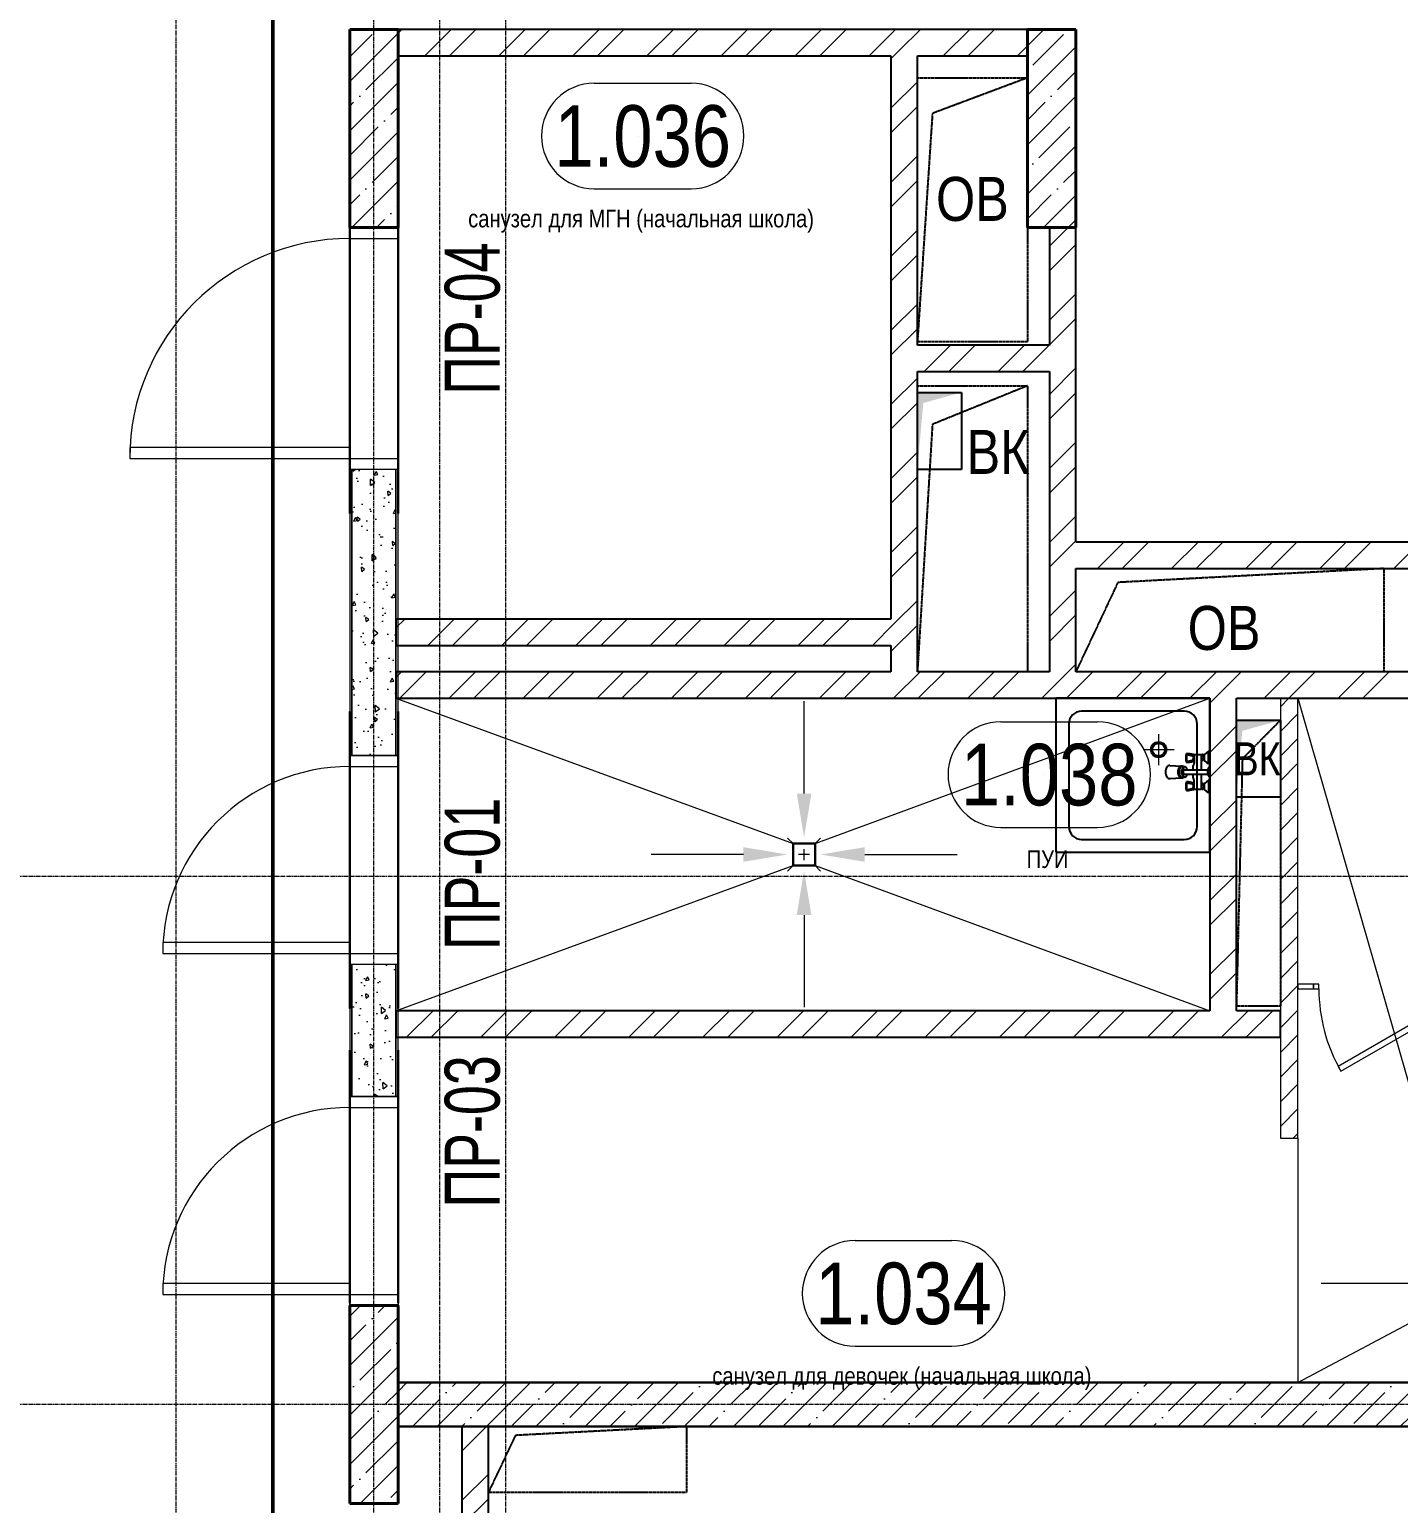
# Model space of a CAD drawing. Header units: millimetres. Extents: x -7155 to 483283, y -227682 to 148426.
# Drawn here: x 10734 to 16957, y 51750 to 58450 of the extents above; entities that cross this region are included whole.
import ezdxf
from ezdxf.enums import TextEntityAlignment as Align

# ---------------------------------------------------------------- set-up
doc = ezdxf.new("R2010")
doc.units = ezdxf.units.MM
for name, pattern in [('CENTER2', [28.575, 19.05, -3.175, 3.175, -3.175]), ('HIDDEN', [9.525, 6.35, -3.175]), ('HIDDEN2', [4.7625, 3.175, -1.5875])]:
    doc.linetypes.add(name, pattern=pattern)
doc.layers.get('Defpoints').update_dxf_attribs({"color": 140})
for name, color, linetype, lineweight in [('АР_Area', 5, 'Continuous', 5), ('АР_Двери_внутренние', 5, 'Continuous', 9), ('АР_Колонны', 70, 'Continuous', 30), ('АР_Стены ГКЛ', 1, 'Continuous', 15), ('АР_Стены ЖБ', 7, 'Continuous', 30), ('АР_Стены кирпич', 32, 'Continuous', 25), ('АР_Стены ПЕНОблок', 52, 'Continuous', 20), ('АР_Тонкая', 254, 'Continuous', 5), ('АР_Штриховка', 8, 'Continuous', 0), ('ВК_Шахты', 5, 'Continuous', 9), ('Двери кабины', 252, 'Continuous', 0), ('ОВ_Шахты', 1, 'Continuous', 5), ('РД_Разуклонка к трапам', 124, 'Continuous', 0)]:
    doc.layers.add(name, color=color, linetype=linetype, lineweight=lineweight)
doc.layers.add('АР_Оси_РД_100', color=7, linetype='Continuous', lineweight=0, true_color=0x525252)
doc.layers.add('РД_Оси_100', color=7, linetype='Continuous', lineweight=0, true_color=0x525252)
doc.layers.add('РД_Перемычка инж проемов', color=5, linetype='Continuous')
doc.layers.add('РД_Проем', color=230, linetype='Continuous', lineweight=0, plot=False)
doc.layers.add('РД_проем_инж перемыч_подсчет', color=50, linetype='Continuous', lineweight=30, plot=False)
doc.styles.add('Arial0', font='arial.ttf')
doc.styles.add('style1', font='ARIALN.TTF')
doc.styles.add('ккк', font='isocpeur.ttf', dxfattribs={"width": 0.85, "oblique": 15})

# ---------------------------------------------------------------- blocks, each defined once
blk = doc.blocks.new('СОШ_2200_АР_ОСИ_М100_28.05.24')
at = {"layer": 'АР_Оси_РД_100', "linetype": 'CENTER2'}
for p, q in [((29555, 54600), (-5954.958, 54600)), ((29555, 52200), (-5954.958, 52200))]:
    blk.add_line(p, q, dxfattribs=at)
for points in [[(11400, 139938.679), (11400, -6155)], [(12000.12, -6155), (12300, -5755), (12300, 139538.679), (12000, 139938.679)], [(12600, -6155), (12600, 139938.679)], [(13200, -6155), (12900, -5755), (12900, 139538.679), (13220.167, 139939.357)]]:
    blk.add_lwpolyline(points, dxfattribs=at)
blk = doc.blocks.new('MOK-МаркаПом_овал_ареал')
for p, q in [((-2.75, 3), (2.75, 3)), ((-2.75, -3), (2.75, -3))]:
    blk.add_line(p, q)
for centre, radius, start, end in [((-2.75, 0), 3, 90, 270), ((2.75, 0), 3, 270, 90), ((-3.75, 0), 3.5, 0, 0.00095)]:
    blk.add_arc(centre, radius, start, end)
at = {"color": 0, "style": 'style1'}
blk.add_attdef('АР-ПОМЕЩЕНИЕ:НОМЕР', text='', height=3.5, dxfattribs=at).set_placement((0, 0), align=Align.MIDDLE)
blk = doc.blocks.new('MOK-МаркаПеремычки')
at = {"color": 0, "style": 'ккк', "oblique": 15, "width": 0.85}
blk.add_attdef('АР-ПРОЕМ:ПЕРЕМЫЧКА', text='', height=2.5, dxfattribs=at).set_placement((0, 0), align=Align.MIDDLE)

msp = doc.modelspace()

# ---------------------------------------------------------------- hatches: boundary and pattern name
at = {"layer": 'АР_Штриховка', "linetype": 'Continuous', "lineweight": 5, "true_color": 0x000000}
h = msp.add_hatch(dxfattribs=at)
h.set_pattern_fill('ANSI35', color=18, scale=25, style=0)
h.paths.add_polyline_path([(12190, 57550), (12410, 57550), (12410, 58450), (12190, 58450)], flags=0)
at = {"layer": 'АР_Штриховка', "linetype": 'Continuous', "lineweight": 0, "true_color": 0x000000}
h = msp.add_hatch(dxfattribs=at)
h.set_pattern_fill('ANSI32', color=18, scale=25, angle=-360, style=0)
h.paths.add_polyline_path([(12410, 58450), (12410, 58330), (14650, 58330), (14690, 58360), (14650, 58450)], flags=0)
h.paths.add_polyline_path([(14650, 58450), (14690, 58360), (14770, 58330), (15270, 58330), (15270, 58450)], flags=0)
at = {"layer": 'АР_Штриховка', "linetype": 'Continuous', "lineweight": 5, "true_color": 0x000000}
h = msp.add_hatch(dxfattribs=at)
h.set_pattern_fill('ANSI35', color=18, scale=25, style=0)
h.paths.add_polyline_path([(15270, 57550), (15490, 57550), (15490, 58450), (15270, 58450)], flags=0)
at = {"layer": 'АР_Штриховка', "linetype": 'Continuous', "lineweight": 0, "true_color": 0x000000}
h = msp.add_hatch(dxfattribs=at)
h.set_pattern_fill('ANSI32', color=18, scale=25, angle=-360, style=0)
h.paths.add_polyline_path([(14770, 58330), (14690, 58360), (14650, 58330), (14650, 56895.2), (14740, 56935.2), (14770, 57015.2)], flags=0)
h.paths.add_polyline_path([(14770, 56895.2), (14740, 56935.2), (14650, 56895.2), (14650, 55770), (14680, 55730), (14770, 55770)], flags=0)
h.paths.add_polyline_path([(14770, 55770), (14680, 55730), (14650, 55650), (14650, 55530), (14690, 55500), (14770, 55530)], flags=0)
h = msp.add_hatch(dxfattribs=at)
h.set_pattern_fill('ANSI32', color=18, scale=25, angle=-360, style=0)
h.paths.add_polyline_path([(15490, 57550), (15370, 57550), (15370, 57015.2), (15400, 56935.2), (15490, 56895.2)], flags=0)
h.paths.add_polyline_path([(15490, 56895.2), (15400, 56935.2), (15370, 56895.2), (15370, 56000), (15460, 56040), (15490, 56120)], flags=0)
h.paths.add_polyline_path([(15490, 56000), (15460, 56040), (15370, 56000), (15370, 55530), (15410, 55500), (15490, 55530)], flags=0)
h = msp.add_hatch(dxfattribs=at)
h.set_pattern_fill('ANSI32', color=18, scale=25, angle=-360, style=0)
h.paths.add_polyline_path([(14770, 57015.2), (14740, 56935.2), (14770, 56895.2), (15370, 56895.2), (15400, 56935.2), (15370, 57015.2)], flags=0)
h = msp.add_hatch(dxfattribs=at)
h.set_pattern_fill('AR-CONC', color=18, angle=-315, style=0)
h.paths.add_polyline_path([(12400, 56450), (12200, 56450), (12200, 55150), (12400, 55150)], flags=0)
h.paths.add_polyline_path([(12400, 54200), (12200, 54200), (12200, 53600), (12400, 53600)], flags=0)
h = msp.add_hatch(dxfattribs=at)
h.set_pattern_fill('ANSI32', color=18, scale=25, style=0)
h.paths.add_polyline_path([(15490, 56120), (15460, 56040), (15490, 56000), (17170, 56000), (17130, 56090), (17050, 56120)], flags=0)
h.paths.add_polyline_path([(17170, 56120), (17130, 56090), (17170, 56000), (20000, 56000), (20000, 56120)], flags=0)
h = msp.add_hatch(dxfattribs=at)
h.set_pattern_fill('ANSI32', color=18, scale=25, angle=360, style=0)
h.paths.add_polyline_path([(14650, 55650), (14680, 55730), (14650, 55770), (12400, 55770), (12400, 55650)], flags=0)
h = msp.add_hatch(dxfattribs=at)
h.set_pattern_fill('ANSI32', color=18, scale=25, angle=360, style=0)
h.paths.add_polyline_path([(20000, 55410), (20000, 55530), (16220, 55530), (16180, 55440), (16220, 55410)], flags=0)
h.paths.add_polyline_path([(16100, 55410), (16180, 55440), (16220, 55530), (15490, 55530), (15410, 55500), (15370, 55410)], flags=0)
h.paths.add_polyline_path([(15370, 55410), (15410, 55500), (15370, 55530), (14770, 55530), (14690, 55500), (14650, 55410)], flags=0)
h.paths.add_polyline_path([(14650, 55410), (14690, 55500), (14650, 55530), (12400, 55530), (12400, 55410)], flags=0)
h = msp.add_hatch(dxfattribs=at)
h.set_pattern_fill('ANSI32', color=18, scale=25, angle=1.3e-14, style=0)
h.paths.add_polyline_path([(16100, 53990), (16180, 53960), (16220, 53990), (16220, 55410), (16180, 55440), (16100, 55410)], flags=0)
at = {"layer": 'АР_Штриховка', "linetype": 'Continuous', "lineweight": 0, "ltscale": 0.5, "true_color": 0x000000}
h = msp.add_hatch(dxfattribs=at)
h.set_pattern_fill('ANSI31', color=18, scale=25, style=0)
h.paths.add_polyline_path([(16420, 53410), (16500, 53410), (16500, 54090), (16420, 54090)], flags=0)
h.paths.add_polyline_path([(16420, 54090), (16500, 54090), (16500, 55410), (16420, 55410)], flags=0)
at = {"layer": 'АР_Штриховка', "linetype": 'Continuous', "lineweight": 0, "true_color": 0x000000}
h = msp.add_hatch(dxfattribs=at)
h.set_pattern_fill('ANSI32', color=18, scale=25, angle=-1e-12, style=0)
h.paths.add_polyline_path([(12400, 53990), (12400, 53870), (16220, 53870), (16180, 53960), (16100, 53990)], flags=0)
h.paths.add_polyline_path([(16220, 53990), (16180, 53960), (16220, 53870), (16420, 53870), (16420, 53990)], flags=0)
at = {"layer": 'АР_Штриховка', "linetype": 'Continuous', "lineweight": 5, "true_color": 0x000000}
h = msp.add_hatch(dxfattribs=at)
h.set_pattern_fill('ANSI35', color=18, scale=25, style=0)
h.paths.add_polyline_path([(12190, 51750), (12410, 51750), (12410, 52650), (12190, 52650)], flags=0)
h = msp.add_hatch(dxfattribs=at)
h.set_pattern_fill('ANSI35', color=18, scale=25, angle=-360, style=0)
h.paths.add_polyline_path([(19980, 52100), (19980, 52300), (12410, 52300), (12410, 52100)], flags=0)
at = {"layer": 'АР_Штриховка', "linetype": 'Continuous', "lineweight": 0, "true_color": 0x000000}
h = msp.add_hatch(dxfattribs=at)
h.set_pattern_fill('ANSI32', color=18, scale=25, angle=-360, style=0)
h.paths.add_polyline_path([(12820, 52100), (12700, 52100), (12700, 50960), (12730, 50920), (12820, 50960)], flags=0)
h.paths.add_polyline_path([(12820, 50960), (12730, 50920), (12700, 50840), (12700, 50140), (12820, 50020)], flags=0)

# ---------------------------------------------------------------- linework, layer by layer
at = {"color": 18, "linetype": 'HIDDEN', "ltscale": 0.07, "true_color": 0x000000}
for p, q in [((14770, 58230), (15270, 58230)), ((14770, 57030), (14770, 58230)), ((15270, 58230), (14838.3, 58068.4)), ((15270, 58230), (15270, 57030)), ((14838.3, 58068.4), (14770, 57030)), ((15270, 57030), (14770, 57030)), ((14770, 56830), (15270, 56830)), ((14770, 55530), (14770, 56830)), ((15270, 56830), (14838.3, 56655)), ((15270, 56830), (15270, 55530)), ((14838.3, 56655), (14770, 55530)), ((15490, 56000), (16890, 56000)), ((15490, 55530), (15490, 56000)), ((16890, 56000), (15681.2, 55936.7)), ((16890, 56000), (16890, 55530)), ((15681.2, 55936.7), (15490, 55530)), ((15270, 55530), (14770, 55530)), ((16890, 55530), (15490, 55530)), ((16220, 55310), (16420, 55310)), ((16220, 54010), (16220, 55310)), ((16420, 55310), (16247.3, 55135)), ((16420, 55310), (16420, 54010)), ((16247.3, 55135), (16220, 54010)), ((16420, 54010), (16220, 54010)), ((12820, 52100), (13720, 52100)), ((12820, 51800), (12820, 52100)), ((12942.9, 52059.6), (12820, 51800)), ((13720, 52100), (12942.9, 52059.6)), ((13720, 52100), (13720, 51800)), ((13720, 51800), (12820, 51800))]:
    msp.add_line(p, q, dxfattribs=at)
at = {"color": 18, "linetype": 'Continuous', "true_color": 0x000000}
for p, q in [((14770, 56450.1, -267.7), (14770, 56800.1, -267.7)), ((14770, 56800.1, -267.7), (14970, 56800.1, -267.7)), ((14970, 56800.1, -267.7), (14970, 56450.1, -267.7)), ((14970, 56450.1, -267.7), (14770, 56450.1, -267.7)), ((16220, 54960), (16220, 55310)), ((16220, 55310), (16420, 55310)), ((16420, 55310), (16420, 54960)), ((16420, 54960), (16220, 54960))]:
    msp.add_line(p, q, dxfattribs=at)
at = {"color": 18, "true_color": 0x000000}
for p, q in [((16100, 55410), (15400, 55410)), ((15400, 55410), (15400, 54710)), ((16100, 54710), (16100, 55410)), ((15983.3, 55351.7), (15516.7, 55351.7)), ((15458.3, 55293.3), (15458.3, 54826.7)), ((16041.7, 54826.7), (16041.7, 55293.3)), ((15993.2, 55150.6), (15993.2, 55127)), ((15995.4, 55154.6), (16019.4, 55149)), ((16026.8, 55151), (16026.8, 55126.6)), ((16028, 55151), (16026.8, 55151)), ((16028, 55151), (16028, 55114)), ((16030.2, 55153.8), (16059.2, 55153.8)), ((16063.2, 55154), (16061.2, 55151.4)), ((16061.2, 55084.9), (16061.2, 55151.8)), ((16061.2, 55148.8), (16063.2, 55146.6)), ((16063.2, 55146.6), (16061.2, 55143.8)), ((16069.4, 55154), (16063.2, 55154)), ((16063.2, 55146.6), (16069.4, 55146.6)), ((16071.6, 55151.4), (16069.4, 55154)), ((16069.4, 55146.6), (16071.6, 55148.8)), ((16069.4, 55146.6), (16071.6, 55143.8)), ((16071.6, 55130.2), (16071.6, 55151.4)), ((16075.8, 55151.4), (16071.6, 55151.4)), ((16092.6, 55170), (16075.8, 55154.4)), ((16075.8, 55127.2), (16075.8, 55154.4)), ((16092.6, 55111.6), (16092.6, 55170)), ((16092.6, 55170), (16100, 55170)), ((16100, 55170), (16100, 55111.6)), ((15917.5, 55104.3), (15971.8, 55101.8)), ((15986, 55098.3), (15972, 55098.3)), ((15985.3, 55084.9), (16090, 55084.9)), ((15995.4, 55123), (16019.4, 55128.6)), ((16023.9, 55084.9), (16023.9, 55101.6)), ((16026.8, 55126.6), (16028, 55126.6)), ((16063.2, 55135), (16061.2, 55137.8)), ((16061.2, 55132.8), (16063.2, 55135)), ((16063.2, 55127.6), (16061.2, 55130.2)), ((16063.2, 55135), (16069.4, 55135)), ((16069.4, 55127.6), (16063.2, 55127.6)), ((16069.4, 55135), (16071.6, 55137.8)), ((16069.4, 55135), (16071.6, 55132.8)), ((16071.6, 55130.2), (16069.4, 55127.6)), ((16075.8, 55130.2), (16071.6, 55130.2)), ((16092.6, 55111.6), (16075.8, 55127.2)), ((16097, 55096.9), (16090, 55087.4)), ((16090, 55062.4), (16090, 55087.4)), ((16100, 55111.6), (16092.6, 55111.6)), ((16097, 55052.9), (16097, 55096.9)), ((16100, 55096.9), (16097, 55096.9)), ((16100, 55096.9), (16100, 55052.9)), ((15917.5, 55045.5), (15971.8, 55047.8)), ((15986, 55051.5), (15972, 55051.5)), ((15985.3, 55064.9), (16090, 55064.9)), ((15993.2, 55022.2), (15993.2, 54998.6)), ((15995.4, 55026.2), (16019.4, 55020.6)), ((16023.9, 55047.7), (16023.9, 55064.9)), ((16026.8, 55022.6), (16028, 55022.6)), ((16026.8, 54998.2), (16026.8, 55022.6)), ((16028, 54998.2), (16028, 55035.2)), ((16061.2, 54998.4), (16061.2, 55064.9)), ((16063.2, 55022.2), (16061.2, 55019.6)), ((16061.2, 55017), (16063.2, 55014.8)), ((16063.2, 55014.8), (16061.2, 55012)), ((16069.4, 55022.2), (16063.2, 55022.2)), ((16063.2, 55014.8), (16069.4, 55014.8)), ((16071.6, 55019.6), (16069.4, 55022.2)), ((16069.4, 55014.8), (16071.6, 55017)), ((16069.4, 55014.8), (16071.6, 55012)), ((16075.8, 55019.6), (16071.6, 55019.6)), ((16071.6, 54998.4), (16071.6, 55019.6)), ((16092.6, 55038.2), (16075.8, 55022.6)), ((16075.8, 54995.4), (16075.8, 55022.6)), ((16097, 55052.9), (16090, 55062.4)), ((16100, 55038.2), (16092.6, 55038.2)), ((16092.6, 55038.2), (16092.6, 54979.8)), ((16100, 55052.9), (16097, 55052.9)), ((16100, 54979.8), (16100, 55038.2)), ((15995.4, 54994.6), (16019.4, 55000.2)), ((16028, 54998.2), (16026.8, 54998.2)), ((16059.2, 54995.4), (16030.2, 54995.4)), ((16061.2, 54998.4), (16059.2, 54995.4)), ((16063.2, 55003.2), (16061.2, 55006)), ((16061.2, 55001), (16063.2, 55003.2)), ((16063.2, 54995.8), (16061.2, 54998.4)), ((16063.2, 55003.2), (16069.4, 55003.2)), ((16069.4, 54995.8), (16063.2, 54995.8)), ((16069.4, 55003.2), (16071.6, 55006)), ((16069.4, 55003.2), (16071.6, 55001)), ((16071.6, 54998.4), (16069.4, 54995.8)), ((16075.8, 54998.4), (16071.6, 54998.4)), ((16092.6, 54979.8), (16075.8, 54995.4)), ((16100, 54979.8), (16092.6, 54979.8)), ((15516.7, 54768.3), (15983.3, 54768.3)), ((15400, 54710), (16100, 54710))]:
    msp.add_line(p, q, dxfattribs=at)
at = {"color": 18, "lineweight": 0, "true_color": 0x000000}
for p, q in [((15866.7, 55247.7), (15866.7, 55105.6)), ((15795.6, 55176.7), (15937.7, 55176.7))]:
    msp.add_line(p, q, dxfattribs=at)
at = {"color": 1, "lineweight": 50}
msp.add_lwpolyline([(8308, 63335), (13325, 63335), (13325, 67891), (19479, 67891), (19479, 61626), (11841, 61626), (11841, 39235), (8263, 39235), (8308, 63335)], dxfattribs=at)
at = {"color": 18, "true_color": 0x000000}
for radius in [35, 29.2]:
    msp.add_circle((15866.7, 55176.7), radius, dxfattribs=at)
for centre, radius, start, end in [((15516.7, 55293.3), 58.3, 90, 180), ((15983.3, 55293.3), 58.3, 0, 90), ((16046.8, 55137.5), 57, 157.82246, 178.68627), ((15997.9, 55150.6), 4.74, 122.37841, 180), ((16001.1, 55158.9), 7.1, 178.68627, 216.61398), ((15978.4, 54953.2), 206.4, 77.12471, 85.66633), ((16001.5, 55248.5), 94, 266.28017, 279.93305), ((16014.4, 55139.5), 10.8, 356.71851, 62.52899), ((16022.7, 55150.7), 4.17, 5.28608, 65.1491), ((16030.2, 55151.6), 2.26, 90, 193.68555), ((16059.2, 55151.8), 2, 0, 90), ((15940.7, 55074.9), 43.2, 164.27804, 195.72198), ((15929.3, 55078.1), 31.3, 145.79984, 164.27804), ((15922.1, 55083), 22.6, 121.36202, 145.79984), ((15917.5, 55090.5), 13.9, 87.34582, 121.36203), ((15993.3, 55074.8), 39.8, 164.35894, 195.64108), ((15982.7, 55077.8), 28.8, 145.94422, 164.35894), ((15976, 55082.3), 20.7, 121.50035, 145.94422), ((16003.3, 55074.9), 43.8, 167.53823, 192.46179), ((15987.8, 55078.3), 27.9, 151.91881, 167.53823), ((15978, 55083.5), 16.9, 127.82457, 151.91881), ((15971.8, 55089.3), 12.6, 58.49965, 121.50034), ((15972, 55091.3), 7, 90, 127.82457), ((16014.8, 55074.9), 43.8, 167.53823, 192.46179), ((15999.3, 55078.3), 27.9, 151.91881, 167.53823), ((16017.3, 55074.9), 43.8, 167.53823, 192.46179), ((16001.8, 55078.3), 27.9, 151.91881, 167.53823), ((15989.6, 55083.5), 16.9, 127.82457, 151.91881), ((15992.1, 55083.5), 16.9, 127.82457, 151.91881), ((15991.7, 55074.9), 13.7, 163.28473, 196.71526), ((15967.5, 55082.3), 20.7, 50.6316, 58.49965), ((15988.6, 55075.9), 10.4, 144.05789, 163.28473), ((15983.5, 55091.3), 7, 90, 127.82457), ((15986.5, 55077.3), 7.92, 119.74058, 144.05789), ((15986, 55091.3), 7, 52.17543, 127.82459), ((15985.3, 55079.6), 5.33, 90, 119.74058), ((16046.8, 55140.2), 57, 181.31373, 202.17754), ((15979.9, 55083.5), 16.9, 28.08119, 52.17543), ((15997.9, 55127), 4.74, 180, 237.62159), ((15978.4, 55324.5), 206.4, 274.33367, 282.87529), ((16001.1, 55118.8), 7.1, 143.38602, 181.31373), ((15970.2, 55078.3), 27.9, 13.62703, 28.08119), ((16001.5, 55029.2), 94, 80.06695, 93.71983), ((16014.4, 55138.2), 10.8, 297.47101, 3.28149), ((16007.1, 55114), 20.9, 323.49598, 0), ((16022.7, 55127), 4.17, 294.8509, 354.71392), ((15929.3, 55071.7), 31.3, 195.72196, 214.20016), ((15922.1, 55066.8), 22.6, 214.20016, 238.63798), ((15917.5, 55059.3), 13.9, 238.63798, 270), ((15917.5, 55059.3), 13.9, 270, 274.97735), ((15982.7, 55071.9), 28.8, 195.64106, 214.05578), ((15976, 55067.3), 20.7, 214.05578, 238.49965), ((15987.8, 55071.5), 27.9, 192.46177, 208.08119), ((15978, 55066.3), 16.9, 208.08119, 232.17543), ((15971.8, 55060.4), 12.6, 238.49965, 301.50036), ((15972, 55058.5), 7, 232.17543, 270), ((15999.3, 55071.5), 27.9, 192.46177, 208.08119), ((16001.8, 55071.5), 27.9, 192.46177, 208.08119), ((15989.6, 55066.3), 16.9, 208.08119, 232.17543), ((15992.1, 55066.3), 16.9, 208.08119, 232.17543), ((15967.5, 55067.3), 20.7, 301.50035, 309.98498), ((15988.6, 55074), 10.4, 196.71527, 215.94211), ((15983.5, 55058.5), 7, 232.17543, 270), ((15986.5, 55072.5), 7.92, 215.94211, 240.25942), ((15986, 55058.5), 7, 232.17543, 307.82455), ((15985.3, 55070.2), 5.33, 240.25942, 270), ((16046.8, 55009.1), 57, 157.82246, 178.68627), ((16046.8, 55011.8), 57, 181.31373, 202.17754), ((15979.9, 55066.3), 16.9, 307.82457, 331.91881), ((15997.9, 55022.2), 4.74, 122.37841, 180), ((16001.1, 55030.5), 7.1, 178.68627, 216.61398), ((15978.4, 54824.8), 206.4, 77.12471, 85.66633), ((15970.2, 55071.5), 27.9, 331.91881, 346.37297), ((16001.5, 55120.1), 94, 266.28017, 279.93305), ((16014.4, 55011.1), 10.8, 356.71851, 62.52899), ((16014.4, 55009.8), 10.8, 297.47101, 3.28149), ((16007.1, 55035.2), 20.9, 0, 36.50402), ((16022.7, 55022.3), 4.17, 5.28608, 65.1491), ((15997.9, 54998.6), 4.74, 180, 237.62159), ((15978.4, 55196.1), 206.4, 274.33367, 282.87529), ((16001.1, 54990.4), 7.1, 143.38602, 181.31373), ((16001.5, 54900.8), 94, 80.06695, 93.71983), ((16022.7, 54998.6), 4.17, 294.8509, 354.71392), ((16030.2, 54997.7), 2.26, 166.31445, 270), ((15516.7, 54826.7), 58.3, 180, 270), ((15983.3, 54826.7), 58.3, 270, 0)]:
    msp.add_arc(centre, radius, start, end, dxfattribs=at)
at = {"color": 18, "linetype": 'Continuous', "true_color": 0x000000}
for points in [[(14770, 56450.1, -267.7), (14770, 56800.1, -267.7), (14796.9, 56752.3, -267.7), (14970, 56800.1, -267.7)], [(16220, 54960), (16220, 55310), (16246.9, 55262.2), (16420, 55310)]]:
    msp.add_solid(points, dxfattribs=at)
at = {"layer": 'АР_Двери_внутренние', "color": 18, "linetype": 'Continuous', "lineweight": 9, "true_color": 0x000000}
for points in [[(12410, 57500), (12410, 57550), (12190, 57550), (12190, 57500)], [(12190, 56500), (12190, 56550), (11190, 56550), (11190, 56500)], [(12410, 56500), (12410, 56450), (12190, 56450), (12190, 56500)], [(12410, 55100), (12410, 55150), (12190, 55150), (12190, 55100)], [(12190, 54250), (12190, 54300), (11340, 54300), (11340, 54250)], [(12410, 54250), (12410, 54200), (12190, 54200), (12190, 54250)], [(12410, 53550), (12410, 53600), (12190, 53600), (12190, 53550)], [(12190, 52700), (12190, 52750), (11340, 52750), (11340, 52700)], [(12410, 52700), (12410, 52650), (12190, 52650), (12190, 52700)]]:
    msp.add_lwpolyline(points, close=True, dxfattribs=at)
for centre, radius in [((12190, 56500), 1000), ((12190, 54250), 850), ((12190, 52700), 850)]:
    msp.add_arc(centre, radius, 90, 180, dxfattribs=at)
at = {"layer": 'АР_Колонны', "color": 18, "linetype": 'HIDDEN2', "lineweight": 25, "true_color": 0x000000}
for p, q in [((12190, 58450), (12410, 58450)), ((12190, 57550), (12190, 58450)), ((12410, 58450), (12410, 57550)), ((15270, 58450), (15490, 58450)), ((15270, 57550), (15270, 58450)), ((15490, 58450), (15490, 57550)), ((12410, 57550), (12190, 57550)), ((15490, 57550), (15270, 57550)), ((12190, 52650), (12410, 52650)), ((12190, 51750), (12190, 52650)), ((12410, 52650), (12410, 51750)), ((12410, 51750), (12190, 51750))]:
    msp.add_line(p, q, dxfattribs=at)
at = {"layer": 'АР_Колонны', "color": 18, "linetype": 'Continuous', "lineweight": 30, "true_color": 0x000000}
for p, q in [((12410, 58450), (12190, 58450)), ((12190, 58450), (12190, 57550)), ((12410, 57550), (12410, 58450)), ((15490, 58450), (15270, 58450)), ((15270, 58450), (15270, 57550)), ((15490, 57550), (15490, 58450)), ((12190, 57550), (12410, 57550)), ((15270, 57550), (15490, 57550)), ((12410, 52650), (12190, 52650)), ((12190, 52650), (12190, 51750)), ((12410, 51750), (12410, 52650)), ((12190, 51750), (12410, 51750))]:
    msp.add_line(p, q, dxfattribs=at)
at = {"layer": 'АР_Стены ГКЛ', "color": 18, "linetype": 'Continuous', "lineweight": 15, "true_color": 0x000000}
for p, q in [((16570, 54110), (16500, 54110)), ((16500, 54110), (16500, 54090)), ((16500, 54090), (16570, 54090)), ((16570, 54090), (16570, 54110))]:
    msp.add_line(p, q, dxfattribs=at)
at = {"layer": 'АР_Стены ЖБ', "color": 18, "linetype": 'Continuous', "lineweight": 40, "true_color": 0x000000}
for p, q in [((12410, 58450), (12190, 58450)), ((12190, 58450), (12190, 57550)), ((12410, 57550), (12410, 58450)), ((15490, 58450), (15270, 58450)), ((15270, 58450), (15270, 57550)), ((15490, 57550), (15490, 58450)), ((12190, 57550), (12410, 57550)), ((15270, 57550), (15490, 57550)), ((12410, 52650), (12190, 52650)), ((12190, 52650), (12190, 51750)), ((12410, 51750), (12410, 52650)), ((12190, 51750), (12410, 51750))]:
    msp.add_line(p, q, dxfattribs=at)
at = {"layer": 'АР_Стены ЖБ', "color": 18, "linetype": 'Continuous', "lineweight": 30, "true_color": 0x000000}
for p, q in [((19980, 52300), (12410, 52300)), ((12410, 52300), (12410, 52100)), ((12410, 52100), (19980, 52100))]:
    msp.add_line(p, q, dxfattribs=at)
at = {"layer": 'АР_Стены кирпич', "color": 18, "linetype": 'Continuous', "lineweight": 25, "true_color": 0x000000}
for p, q in [((12410, 58450), (12410, 58330)), ((14650, 58450), (12410, 58450)), ((15270, 58450), (14650, 58450)), ((15270, 58330), (15270, 58450)), ((12410, 58330), (14650, 58330)), ((14650, 58330), (14650, 56895.2)), ((14770, 57015.2), (14770, 58330)), ((14770, 58330), (15270, 58330)), ((15490, 57550), (15370, 57550)), ((15370, 57550), (15370, 57015.2)), ((15490, 56895.2), (15490, 57550)), ((15370, 57015.2), (14770, 57015.2)), ((14650, 56895.2), (14650, 55770)), ((14770, 55770), (14770, 56895.2)), ((14770, 56895.2), (15370, 56895.2)), ((15370, 56895.2), (15370, 56000)), ((15490, 56120), (15490, 56895.2)), ((17050, 56120), (15490, 56120)), ((15370, 56000), (15370, 55530)), ((15490, 56000), (17170, 56000)), ((15490, 55530), (15490, 56000)), ((14650, 55770), (12400, 55770)), ((12400, 55770), (12400, 55650)), ((14770, 55530), (14770, 55770)), ((12400, 55650), (14650, 55650)), ((14650, 55650), (14650, 55530)), ((14650, 55530), (12400, 55530)), ((12400, 55530), (12400, 55410)), ((15370, 55530), (14770, 55530)), ((16220, 55530), (15490, 55530)), ((20000, 55530), (16220, 55530)), ((12400, 55410), (14650, 55410)), ((14650, 55410), (15370, 55410)), ((15370, 55410), (16100, 55410)), ((16100, 55410), (16100, 53990)), ((16220, 55410), (20000, 55410)), ((16220, 53990), (16220, 55410)), ((12400, 53990), (12400, 53870)), ((16100, 53990), (12400, 53990)), ((16420, 53990), (16220, 53990)), ((16420, 53870), (16420, 53990)), ((12400, 53870), (16220, 53870)), ((16220, 53870), (16420, 53870)), ((12820, 52100), (12700, 52100)), ((12700, 52100), (12700, 50960)), ((12820, 50960), (12820, 52100))]:
    msp.add_line(p, q, dxfattribs=at)
at = {"layer": 'АР_Стены ПЕНОблок', "color": 18, "linetype": 'Continuous', "lineweight": 20, "true_color": 0x000000}
for p, q in [((12400, 56450), (12200, 56450)), ((12200, 56450), (12200, 55150)), ((12400, 55150), (12400, 56450)), ((16500, 55410), (16420, 55410)), ((16420, 55410), (16420, 54090)), ((16500, 54090), (16500, 55410)), ((12200, 55150), (12400, 55150)), ((12400, 54200), (12200, 54200)), ((12200, 54200), (12200, 53600)), ((12400, 53600), (12400, 54200)), ((16420, 54090), (16420, 53410)), ((16500, 53410), (16500, 54090)), ((12200, 53600), (12400, 53600)), ((16420, 53410), (16500, 53410))]:
    msp.add_line(p, q, dxfattribs=at)
at = {"layer": 'АР_Тонкая', "color": 18, "linetype": 'Continuous', "lineweight": 0, "true_color": 0x000000}
for p, q in [((12200, 56450), (12190, 56450)), ((12190, 56450), (12190, 55150)), ((12200, 55150), (12200, 56450)), ((12410, 56450), (12400, 56450)), ((12400, 56450), (12400, 55150)), ((12410, 55150), (12410, 56450)), ((12190, 55150), (12200, 55150)), ((12400, 55150), (12410, 55150)), ((12200, 54200), (12190, 54200)), ((12190, 54200), (12190, 53600)), ((12200, 53600), (12200, 54200)), ((12410, 54200), (12400, 54200)), ((12400, 54200), (12400, 53600)), ((12410, 53600), (12410, 54200)), ((12190, 53600), (12200, 53600)), ((12400, 53600), (12410, 53600))]:
    msp.add_line(p, q, dxfattribs=at)
at = {"layer": 'Двери кабины', "color": 18, "linetype": 'Continuous', "lineweight": 0, "true_color": 0x000000}
for points in [[(16595, 54110), (16570, 54110), (16570, 54090), (16595, 54090)], [(17345, 54090), (17332.5, 54111.7), (16683, 53736.7), (16695.5, 53715)]]:
    msp.add_lwpolyline(points, close=True, dxfattribs=at)
msp.add_arc((17345, 54090), 750, 180, 210, dxfattribs=at)
at = {"layer": 'РД_Проем', "color": 18, "linetype": 'Continuous', "lineweight": 0, "true_color": 0x000000}
for p, q in [((12190, 57550), (12190, 56450)), ((12410, 57550), (12410, 56450)), ((12190, 55150), (12190, 54200)), ((12410, 55150), (12410, 54200)), ((12190, 53600), (12190, 52650)), ((12410, 53600), (12410, 52650))]:
    msp.add_line(p, q, dxfattribs=at)
at = {"layer": 'РД_проем_инж перемыч_подсчет', "color": 18, "linetype": 'Continuous', "lineweight": 30, "true_color": 0x000000}
for p, q in [((12190, 57550), (12190, 56250)), ((12410, 57550), (12410, 56250)), ((12190, 55350), (12190, 54000)), ((12410, 55350), (12410, 54000)), ((12190, 53810), (12190, 52660)), ((12410, 53810), (12410, 52660))]:
    msp.add_line(p, q, dxfattribs=at)
at = {"layer": 'РД_Разуклонка к трапам', "color": 18, "ltscale": 2, "true_color": 0x000000}
for p, q in [((12400, 55410), (14205, 54750)), ((14305, 54750), (16100, 55410)), ((16500, 55410), (17250, 52800)), ((14255.1, 54977.1), (14255.1, 55396.4)), ((14205, 54750), (14305, 54750)), ((13979, 54700), (13559.7, 54700)), ((14531, 54700), (14950.3, 54700)), ((12400, 53990), (14205, 54650)), ((14205, 54650), (14305, 54650)), ((14305, 54650), (16100, 53990)), ((14255.1, 54425), (14255.1, 54005.7)), ((16500, 53410), (16500, 52300)), ((17024, 52750), (16604.7, 52750)), ((16500, 52300), (17250, 52700))]:
    msp.add_line(p, q, dxfattribs=at)
at = {"layer": 'РД_Разуклонка к трапам', "color": 18, "true_color": 0x000000}
for p, q in [((14205, 54750), (14180, 54775)), ((14305, 54750), (14205, 54750)), ((14205, 54750), (14205, 54650)), ((14305, 54750), (14330, 54775)), ((14305, 54650), (14305, 54750)), ((14280, 54700), (14230, 54700)), ((14255, 54675), (14255, 54725)), ((14205, 54650), (14180, 54625)), ((14205, 54650), (14305, 54650)), ((14305, 54650), (14330, 54625))]:
    msp.add_line(p, q, dxfattribs=at)
at = {"layer": 'РД_Разуклонка к трапам', "color": 18, "lineweight": 30, "true_color": 0x000000}
for p, q in [((14305, 54750), (14205, 54750)), ((14205, 54750), (14205, 54650)), ((14305, 54650), (14305, 54750)), ((14205, 54650), (14305, 54650))]:
    msp.add_line(p, q, dxfattribs=at)
at = {"layer": 'РД_Разуклонка к трапам', "color": 18, "ltscale": 2, "true_color": 0x000000}
for points in [[(14288.4, 54977.1), (14255.1, 54777.1), (14221.7, 54977.1)], [(13979, 54733.3), (14179, 54700), (13979, 54666.7)], [(14531, 54666.7), (14331, 54700), (14531, 54733.3)], [(14221.7, 54425), (14255.1, 54625), (14288.4, 54425)]]:
    msp.add_solid(points, dxfattribs=at)

# ---------------------------------------------------------------- block references
at = {"layer": 'АР_Area', "color": 18, "linetype": 'Continuous', "lineweight": 5, "true_color": 0x000000}
ref = msp.add_blockref('MOK-МаркаПом_овал_ареал', (13521.7, 57965.8), dxfattribs=dict(at, xscale=80, yscale=80, zscale=80))
ref.add_attrib('АР-ПОМЕЩЕНИЕ:НОМЕР', '1.036', dxfattribs={"layer": '0', "color": 0, "height": 280, "style": 'style1'}).set_placement((13521.7, 57965.8), align=Align.MIDDLE)
ref.add_attrib('АР-ПОМЕЩЕНИЕ:НАИМЕНОВАНИЕ', 'санузел для МГН (начальная школа)', dxfattribs={"layer": 'Defpoints', "color": 2, "height": 80, "style": 'style1'}).set_placement((13514.2, 57580.7), align=Align.MIDDLE)
ref = msp.add_blockref('MOK-МаркаПом_овал_ареал', (15369.3, 55063.3), dxfattribs=dict(at, xscale=80, yscale=80, zscale=80))
ref.add_attrib('АР-ПОМЕЩЕНИЕ:НОМЕР', '1.038', dxfattribs={"layer": '0', "color": 0, "height": 280, "style": 'style1'}).set_placement((15369.3, 55063.3), align=Align.MIDDLE)
ref.add_attrib('АР-ПОМЕЩЕНИЕ:НАИМЕНОВАНИЕ', 'ПУИ', dxfattribs={"layer": 'Defpoints', "color": 2, "height": 80, "style": 'style1'}).set_placement((15361.8, 54678.2), align=Align.MIDDLE)
ref = msp.add_blockref('MOK-МаркаПом_овал_ареал', (14707.1, 52705.2), dxfattribs=dict(at, xscale=80, yscale=80, zscale=80))
ref.add_attrib('АР-ПОМЕЩЕНИЕ:НОМЕР', '1.034', dxfattribs={"layer": '0', "color": 0, "height": 280, "style": 'style1'}).set_placement((14707.1, 52705.2), align=Align.MIDDLE)
ref.add_attrib('АР-ПОМЕЩЕНИЕ:НАИМЕНОВАНИЕ', 'санузел для девочек (начальная школа)', dxfattribs={"layer": 'Defpoints', "color": 2, "height": 80, "style": 'style1'}).set_placement((14699.6, 52320.1), align=Align.MIDDLE)
at = {"layer": 'РД_Оси_100'}
msp.add_blockref('СОШ_2200_АР_ОСИ_М100_28.05.24', (0, 0), dxfattribs=at)
at = {"layer": 'РД_Перемычка инж проемов', "color": 18, "linetype": 'Continuous', "lineweight": -3, "true_color": 0x000000}
ref = msp.add_blockref('MOK-МаркаПеремычки', (12746.6, 57135.6, 200), dxfattribs=dict(at, xscale=100, yscale=100, zscale=100, rotation=89.99999999999999))
ref.add_attrib('АР-ПРОЕМ:ПЕРЕМЫЧКА', 'ПР-04', dxfattribs={"layer": '0', "color": 0, "height": 250, "rotation": 90, "style": 'Arial0', "width": 0.7}).set_placement((12746.6, 57135.6, 200), align=Align.MIDDLE)
ref = msp.add_blockref('MOK-МаркаПеремычки', (12746.6, 54611.4, 200), dxfattribs=dict(at, xscale=100, yscale=100, zscale=100, rotation=89.99999999999999))
ref.add_attrib('АР-ПРОЕМ:ПЕРЕМЫЧКА', 'ПР-01', dxfattribs={"layer": '0', "color": 0, "height": 250, "rotation": 90, "style": 'Arial0', "width": 0.7}).set_placement((12746.6, 54611.4, 200), align=Align.MIDDLE)
ref = msp.add_blockref('MOK-МаркаПеремычки', (12746.6, 53441.4, 200), dxfattribs=dict(at, xscale=100, yscale=100, zscale=100, rotation=89.99999999999999))
ref.add_attrib('АР-ПРОЕМ:ПЕРЕМЫЧКА', 'ПР-03', dxfattribs={"layer": '0', "color": 0, "height": 250, "rotation": 90, "style": 'Arial0', "width": 0.7}).set_placement((12746.6, 53441.4, 200), align=Align.MIDDLE)

# ---------------------------------------------------------------- texts
at = {"layer": 'ВК_Шахты', "color": 18, "lineweight": 50, "true_color": 0x000000, "style": 'style1'}
for height, p in [(200, (14993.8, 56429.8)), (150, (16206.6, 55059.8))]:
    msp.add_text('ВК', height=height, dxfattribs=at).set_placement(p)
at = {"layer": 'ОВ_Шахты', "color": 18, "lineweight": 50, "true_color": 0x000000, "style": 'style1'}
for p in [(14854.7, 57579.9), (15998.6, 55629.9)]:
    msp.add_text('ОВ', height=200, dxfattribs=at).set_placement(p)

doc.saveas('drawing.dxf')
